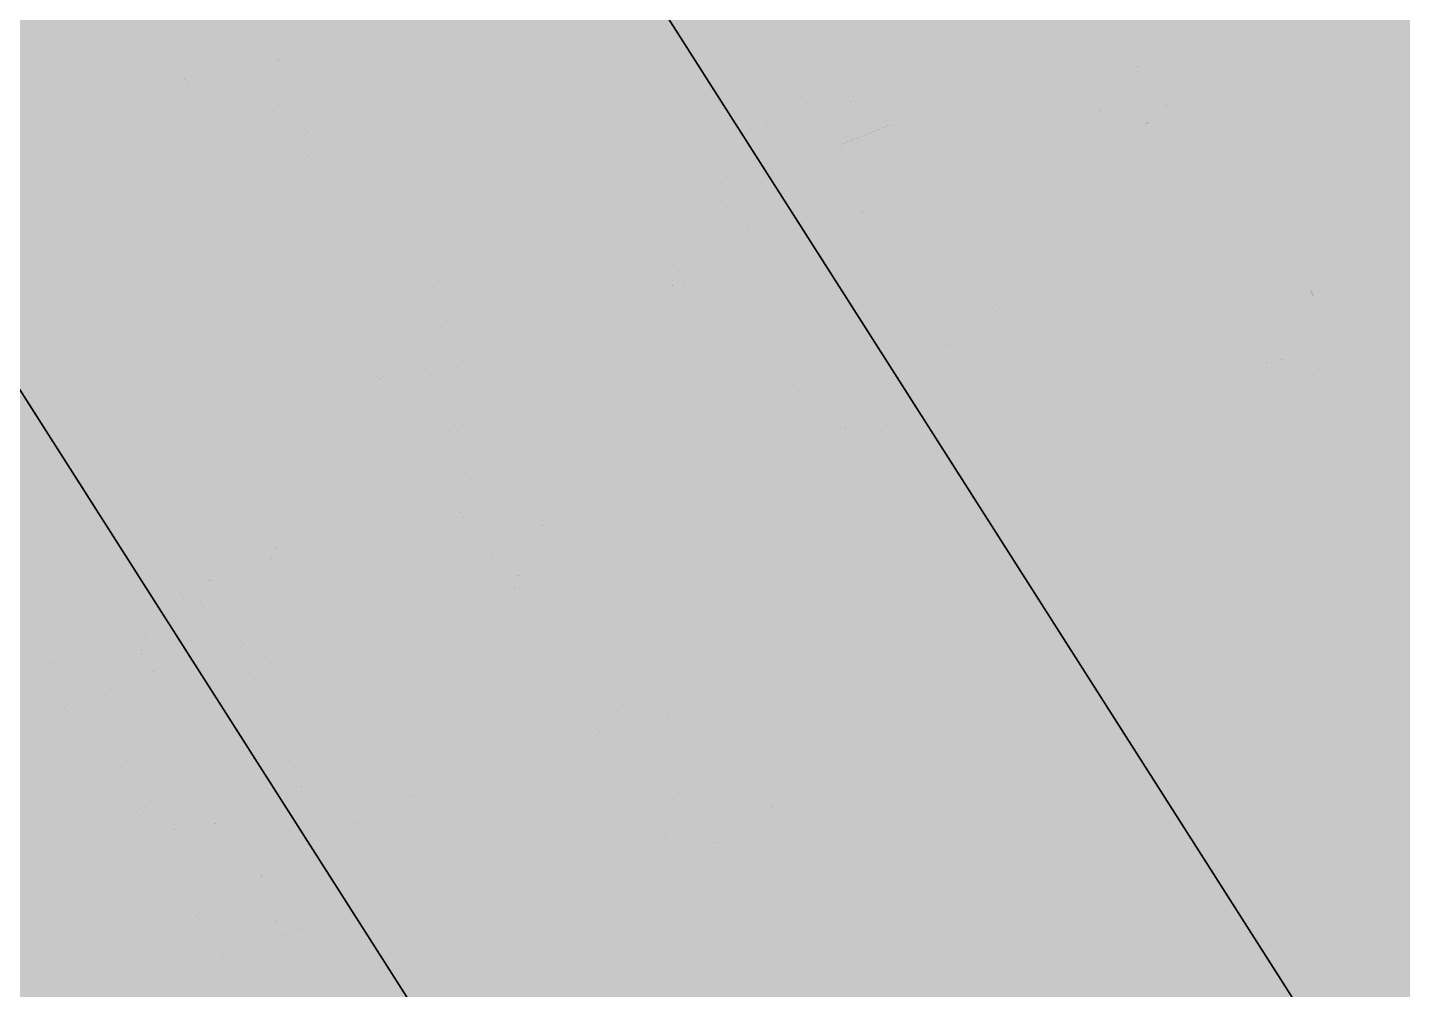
# Model space of a CAD drawing. Extents: x -5280327 to 29700, y -3925683 to 5564800.
# Drawn here: x 17526 to 18031, y 5472 to 5825 of the extents above; entities that cross this region are included whole.
import ezdxf

# ---------------------------------------------------------------- set-up
doc = ezdxf.new("R2010")
doc.units = 0
doc.linetypes.add('6', pattern=[2640.874023, 1320.437012, -1320.437012])
doc.layers.get('0').update_dxf_attribs({"linetype": 'CONTINUOUS'})
doc.layers.add('31_PREDIOS_TOTAL', color=7, linetype='CONTINUOUS')
doc.layers.add('LOTES', color=7, linetype='CONTINUOUS')

msp = doc.modelspace()

# ---------------------------------------------------------------- linework, layer by layer
at = {"color": 7, "linetype": '6', "const_width": 10343.08}
msp.add_lwpolyline([(0, 29405.62), (24528.32, 0)], dxfattribs=at)
msp.add_lwpolyline([(0, 29405.62), (24528.32, 0)], dxfattribs=at)
at = {"layer": '31_PREDIOS_TOTAL', "color": 7, "const_width": 0.00153}
for points in [[(17922.74, 5811.12), (17925.81, 5807.09), (17925.81, 5807.09), (17924.19, 5805.43), (17923.1, 5803.7), (17922.52, 5801.92), (17922.52, 5801.92), (17922.43, 5800.14), (17922.79, 5798.42), (17923.6, 5796.76), (17923.6, 5796.76), (17925.02, 5795.06), (17926.81, 5793.88), (17928.96, 5793.2), (17928.96, 5793.2), (17931.31, 5793.11), (17933.69, 5793.68), (17936.11, 5794.9), (17936.11, 5794.9), (17938.12, 5796.48), (17939.54, 5798.29), (17940.35, 5800.33), (17940.35, 5800.33), (17940.56, 5802.47), (17940.14, 5804.6), (17939.12, 5806.71), (17939.12, 5806.71), (17938.21, 5807.91), (17937.17, 5808.9), (17935.98, 5809.69), (17935.98, 5809.69), (17934.7, 5810.25), (17933.41, 5810.59), (17932.09, 5810.7), (17930.17, 5814.83), (17949.19, 5822.4), (17959.62, 5805.96), (17955.74, 5803.5), (17947.37, 5816.69), (17937.35, 5812.83), (17937.35, 5812.83), (17939.78, 5811.55), (17941.8, 5809.9), (17943.39, 5807.9), (17943.39, 5807.9), (17944.79, 5804.96), (17945.34, 5801.88), (17945.03, 5798.69), (17945.03, 5798.69), (17943.89, 5795.65), (17941.95, 5793.02), (17939.21, 5790.82), (17939.21, 5790.82), (17936.16, 5789.29), (17933.02, 5788.53), (17929.79, 5788.51), (17929.79, 5788.51), (17926.05, 5789.47), (17922.87, 5791.52), (17920.26, 5794.64), (17920.26, 5794.64), (17918.75, 5797.65), (17918.03, 5800.63), (17918.11, 5803.61), (17918.11, 5803.61), (17918.94, 5806.43), (17920.49, 5808.93), (17922.74, 5811.12)], [(17907.38, 5816.18), (17912, 5819.12), (17914.94, 5814.49), (17910.31, 5811.56), (17907.38, 5816.18)], [(17583.88, 5806.42), (17625.01, 5814.71), (17628, 5810), (17603.52, 5775.48), (17600.36, 5780.46), (17607.93, 5790.67), (17599.15, 5804.5), (17586.83, 5801.78), (17583.88, 5806.42)], [(17809.5, 5779.44), (17805.6, 5776.96), (17791.7, 5798.79), (17791.7, 5798.79), (17792.68, 5799.37), (17793.72, 5799.81), (17794.82, 5800.11), (17794.82, 5800.11), (17796.72, 5800.39), (17798.75, 5800.43), (17800.91, 5800.24), (17800.91, 5800.24), (17803.32, 5799.8), (17806.12, 5799.09), (17809.29, 5798.12), (17809.29, 5798.12), (17814.07, 5796.66), (17817.95, 5795.72), (17820.93, 5795.3), (17820.93, 5795.3), (17823.28, 5795.32), (17825.31, 5795.72), (17827.01, 5796.51), (17827.01, 5796.51), (17828.41, 5797.67), (17829.4, 5799.11), (17829.98, 5800.82), (17829.98, 5800.82), (17830.09, 5802.68), (17829.69, 5804.53), (17828.77, 5806.37), (17828.77, 5806.37), (17827.42, 5808.07), (17825.84, 5809.26), (17824.03, 5809.94), (17824.03, 5809.94), (17822.09, 5810.08), (17820.08, 5809.64), (17818.03, 5808.62), (17815.8, 5813.07), (17815.8, 5813.07), (17819.02, 5814.34), (17822.07, 5814.77), (17824.96, 5814.37), (17824.96, 5814.37), (17827.65, 5813.16), (17830.05, 5811.18), (17832.19, 5808.42), (17832.19, 5808.42), (17833.77, 5805.29), (17834.49, 5802.22), (17834.34, 5799.22), (17834.34, 5799.22), (17833.43, 5796.47), (17831.84, 5794.16), (17829.57, 5792.28), (17829.57, 5792.28), (17828.2, 5791.54), (17826.73, 5790.98), (17825.16, 5790.61), (17825.16, 5790.61), (17823.44, 5790.45), (17821.52, 5790.49), (17819.41, 5790.74), (17819.41, 5790.74), (17816.85, 5791.26), (17813.58, 5792.11), (17809.61, 5793.29), (17809.61, 5793.29), (17806.43, 5794.27), (17804.04, 5794.95), (17802.47, 5795.33), (17802.47, 5795.33), (17801.33, 5795.51), (17800.23, 5795.62), (17799.18, 5795.64), (17809.5, 5779.44)], [(17610.63, 5794.29), (17617.6, 5803.55), (17617.6, 5803.55), (17619.6, 5806.18), (17621.39, 5808.41), (17622.97, 5810.25), (17622.97, 5810.25), (17620.55, 5809.39), (17618.07, 5808.65), (17615.52, 5808.02), (17603.52, 5805.5)], [(17638.42, 5763.48), (17624.56, 5785.31), (17628.35, 5787.72), (17642.21, 5765.89), (17638.42, 5763.48)], [(17817.03, 5778.12), (17820.1, 5774.09), (17820.1, 5774.09), (17818.49, 5772.42), (17817.39, 5770.7), (17816.82, 5768.91), (17816.82, 5768.91), (17816.73, 5767.13), (17817.09, 5765.41), (17817.9, 5763.76), (17817.9, 5763.76), (17819.33, 5762.06), (17821.12, 5760.88), (17823.27, 5760.21), (17823.27, 5760.21), (17825.62, 5760.12), (17828, 5760.69), (17830.42, 5761.91), (17830.42, 5761.91), (17832.43, 5763.5), (17833.84, 5765.31), (17834.65, 5767.35), (17834.65, 5767.35), (17834.85, 5769.49), (17834.44, 5771.62), (17833.41, 5773.73), (17833.41, 5773.73), (17832.5, 5774.93), (17831.46, 5775.92), (17830.27, 5776.7), (17830.27, 5776.7), (17828.99, 5777.26), (17827.7, 5777.6), (17826.38, 5777.71), (17824.45, 5781.83), (17843.46, 5789.44), (17853.92, 5773.01), (17850.04, 5770.54), (17841.65, 5783.72), (17831.63, 5779.85), (17831.63, 5779.85), (17834.07, 5778.57), (17836.08, 5776.93), (17837.68, 5774.93), (17837.68, 5774.93), (17839.09, 5771.98), (17839.64, 5768.91), (17839.33, 5765.72), (17839.33, 5765.72), (17838.2, 5762.67), (17836.26, 5760.04), (17833.52, 5757.84), (17833.52, 5757.84), (17830.48, 5756.31), (17827.34, 5755.53), (17824.1, 5755.51), (17824.1, 5755.51), (17820.36, 5756.47), (17817.18, 5758.51), (17814.57, 5761.63), (17814.57, 5761.63), (17813.05, 5764.63), (17812.33, 5767.62), (17812.41, 5770.6), (17812.41, 5770.6), (17813.23, 5773.42), (17814.77, 5775.92), (17817.03, 5778.12)], [(17938.65, 5766.92), (17946.56, 5771.95), (17937.46, 5786.29), (17941.18, 5788.65), (17972.19, 5787.17), (17974.29, 5783.85), (17952.86, 5770.25), (17955.7, 5765.78), (17951.98, 5763.42), (17949.14, 5767.89), (17941.22, 5762.86), (17938.65, 5766.92)], [(17614.52, 5778.94), (17618.31, 5781.35), (17632.17, 5759.51), (17628.38, 5757.11)], [(17758.53, 5746.98), (17754.63, 5744.5), (17740.72, 5766.33), (17740.72, 5766.33), (17741.71, 5766.92), (17742.75, 5767.36), (17743.84, 5767.65), (17743.84, 5767.65), (17745.75, 5767.93), (17747.78, 5767.97), (17749.94, 5767.78), (17749.94, 5767.78), (17752.35, 5767.34), (17755.14, 5766.64), (17758.32, 5765.66), (17758.32, 5765.66), (17763.1, 5764.2), (17766.97, 5763.26), (17769.95, 5762.84), (17769.95, 5762.84), (17772.31, 5762.86), (17774.34, 5763.27), (17776.03, 5764.05), (17776.03, 5764.05), (17777.44, 5765.21), (17778.43, 5766.65), (17779, 5768.36), (17779, 5768.36), (17779.12, 5770.22), (17778.72, 5772.07), (17777.8, 5773.92), (17777.8, 5773.92), (17776.44, 5775.61), (17774.86, 5776.8), (17773.05, 5777.48), (17773.05, 5777.48), (17771.11, 5777.62), (17769.11, 5777.18), (17767.05, 5776.16), (17764.83, 5780.61), (17764.83, 5780.61), (17768.04, 5781.88), (17771.09, 5782.32), (17773.99, 5781.91), (17773.99, 5781.91), (17776.67, 5780.7), (17779.08, 5778.72), (17781.21, 5775.96), (17781.21, 5775.96), (17782.8, 5772.83), (17783.52, 5769.76), (17783.37, 5766.76), (17783.37, 5766.76), (17782.45, 5764.01), (17780.86, 5761.7), (17778.6, 5759.82), (17778.6, 5759.82), (17777.23, 5759.08), (17775.75, 5758.52), (17774.18, 5758.15), (17774.18, 5758.15), (17772.46, 5757.99), (17770.55, 5758.03), (17768.43, 5758.28), (17768.43, 5758.28), (17765.87, 5758.8), (17762.61, 5759.65), (17758.64, 5760.83), (17758.64, 5760.83), (17755.45, 5761.81), (17753.07, 5762.49), (17751.5, 5762.87), (17751.5, 5762.87), (17750.35, 5763.06), (17749.26, 5763.16), (17748.21, 5763.18), (17758.53, 5746.98)], [(17965.19, 5783.77), (17943.71, 5784.66), (17950.29, 5774.31)], [(17766.05, 5745.66), (17769.12, 5741.63), (17769.12, 5741.63), (17767.51, 5739.96), (17766.42, 5738.24), (17765.85, 5736.45), (17765.85, 5736.45), (17765.76, 5734.67), (17766.12, 5732.95), (17766.93, 5731.3), (17766.93, 5731.3), (17768.35, 5729.6), (17770.14, 5728.42), (17772.29, 5727.75), (17772.29, 5727.75), (17774.64, 5727.66), (17777.03, 5728.23), (17779.44, 5729.45), (17779.44, 5729.45), (17781.46, 5731.04), (17782.87, 5732.85), (17783.68, 5734.89), (17783.68, 5734.89), (17783.88, 5737.03), (17783.46, 5739.16), (17782.43, 5741.27), (17782.43, 5741.27), (17781.53, 5742.47), (17780.48, 5743.46), (17779.29, 5744.24), (17779.29, 5744.24), (17778.02, 5744.8), (17776.72, 5745.14), (17775.4, 5745.25), (17773.47, 5749.37), (17792.48, 5756.98), (17802.94, 5740.55), (17799.06, 5738.08), (17790.67, 5751.26), (17780.66, 5747.39), (17780.66, 5747.39), (17783.09, 5746.11), (17785.11, 5744.47), (17786.7, 5742.47), (17786.7, 5742.47), (17788.11, 5739.52), (17788.66, 5736.45), (17788.36, 5733.26), (17788.36, 5733.26), (17787.22, 5730.21), (17785.28, 5727.58), (17782.54, 5725.38), (17782.54, 5725.38), (17779.5, 5723.85), (17776.37, 5723.07), (17773.13, 5723.05), (17773.13, 5723.05), (17769.39, 5724.01), (17766.21, 5726.05), (17763.59, 5729.18), (17763.59, 5729.18), (17762.08, 5732.17), (17761.36, 5735.16), (17761.43, 5738.14), (17761.43, 5738.14), (17762.26, 5740.96), (17763.8, 5743.46), (17766.05, 5745.66)], [(17841.62, 5739.65), (17844.74, 5735.94), (17844.74, 5735.94), (17843.02, 5734.03), (17841.87, 5732.19), (17841.29, 5730.39), (17841.29, 5730.39), (17841.2, 5728.66), (17841.57, 5726.97), (17842.37, 5725.34), (17842.37, 5725.34), (17843.74, 5723.67), (17845.43, 5722.48), (17847.43, 5721.77), (17847.43, 5721.77), (17849.55, 5721.58), (17851.61, 5721.96), (17853.6, 5722.92), (17853.6, 5722.92), (17855.22, 5724.24), (17856.37, 5725.83), (17857.04, 5727.68), (17857.04, 5727.68), (17857.21, 5729.65), (17856.83, 5731.58), (17855.9, 5733.48), (17855.9, 5733.48), (17855.32, 5734.28), (17854.57, 5735.13), (17853.63, 5736.05), (17857.48, 5737.87), (17857.48, 5737.87), (17857.61, 5737.6), (17857.74, 5737.37), (17857.85, 5737.19), (17857.85, 5737.19), (17859.06, 5735.61), (17860.5, 5734.35), (17862.17, 5733.38), (17862.17, 5733.38), (17863.97, 5732.91), (17865.8, 5733.1), (17867.66, 5733.97), (17867.66, 5733.97), (17868.95, 5735.03), (17869.87, 5736.31), (17870.39, 5737.83), (17870.39, 5737.83), (17870.5, 5739.45), (17870.16, 5741.06), (17869.38, 5742.66), (17869.38, 5742.66), (17868.26, 5744.04), (17866.93, 5745.04), (17865.38, 5745.66), (17865.38, 5745.66), (17863.63, 5745.85), (17861.71, 5745.58), (17859.62, 5744.84), (17857.76, 5749.36), (17857.76, 5749.36), (17860.73, 5750.25), (17863.55, 5750.47), (17866.24, 5750), (17866.24, 5750), (17868.69, 5748.9), (17870.83, 5747.19), (17872.65, 5744.87), (17872.65, 5744.87), (17873.64, 5743.04), (17874.31, 5741.13), (17874.66, 5739.15), (17874.66, 5739.15), (17874.69, 5737.2), (17874.37, 5735.37), (17873.72, 5733.66), (17873.72, 5733.66), (17872.78, 5732.12), (17871.61, 5730.81), (17870.22, 5729.74), (17870.22, 5729.74), (17868.76, 5728.99), (17867.21, 5728.54), (17865.59, 5728.41), (17865.59, 5728.41), (17863.94, 5728.6), (17862.28, 5729.14), (17860.63, 5730.03), (17860.63, 5730.03), (17861.17, 5727.83), (17861.2, 5725.72), (17860.73, 5723.69), (17860.73, 5723.69), (17859.76, 5721.81), (17858.33, 5720.14), (17856.43, 5718.67), (17856.43, 5718.67), (17853.47, 5717.28), (17850.35, 5716.78), (17847.08, 5717.16), (17847.08, 5717.16), (17843.96, 5718.38), (17841.26, 5720.4), (17839, 5723.22), (17839, 5723.22), (17837.54, 5726.14), (17836.87, 5729.1), (17836.99, 5732.09), (17836.99, 5732.09), (17837.84, 5734.94), (17839.38, 5737.46), (17841.62, 5739.65)], [(17956.82, 5738.3), (17980.77, 5753.5), (17983.07, 5749.87), (17979.71, 5747.74), (17979.71, 5747.74), (17981.34, 5747.6), (17982.92, 5747.2), (17984.45, 5746.53), (17984.45, 5746.53), (17985.87, 5745.61), (17987.13, 5744.41), (17988.23, 5742.95), (17988.23, 5742.95), (17989.16, 5741.21), (17989.72, 5739.52), (17989.89, 5737.89), (17989.89, 5737.89), (17989.71, 5736.33), (17989.18, 5734.88), (17988.33, 5733.52), (17988.33, 5733.52), (17991.98, 5732.92), (17994.94, 5731.34), (17997.22, 5728.79), (17997.22, 5728.79), (17998.39, 5726.45), (17998.89, 5724.21), (17998.72, 5722.05), (17998.72, 5722.05), (17997.85, 5720), (17996.23, 5718.08), (17993.86, 5716.28), (17977.42, 5705.84), (17974.86, 5709.88), (17989.94, 5719.46), (17989.94, 5719.46), (17991.39, 5720.43), (17992.48, 5721.31), (17993.2, 5722.08), (17993.2, 5722.08), (17993.66, 5722.84), (17993.93, 5723.68), (17994.02, 5724.6), (17994.02, 5724.6), (17993.92, 5725.57), (17993.62, 5726.52), (17993.13, 5727.46), (17993.13, 5727.46), (17991.93, 5728.93), (17990.48, 5729.97), (17988.78, 5730.58), (17988.78, 5730.58), (17986.85, 5730.66), (17984.7, 5730.08), (17982.34, 5728.84), (17968.43, 5720.01), (17965.85, 5724.07), (17981.41, 5733.94), (17981.41, 5733.94), (17983, 5735.1), (17984.14, 5736.29), (17984.84, 5737.51), (17984.84, 5737.51), (17985.09, 5738.79), (17984.85, 5740.16), (17984.13, 5741.62), (17984.13, 5741.62), (17983.33, 5742.67), (17982.36, 5743.54), (17981.22, 5744.22), (17981.22, 5744.22), (17979.97, 5744.66), (17978.64, 5744.8), (17977.24, 5744.65), (17977.24, 5744.65), (17975.68, 5744.17), (17973.88, 5743.33), (17971.82, 5742.13), (17959.39, 5734.24), (17956.82, 5738.3)], [(17826.17, 5744.66), (17830.79, 5747.61), (17833.73, 5742.99), (17829.11, 5740.04), (17826.17, 5744.66)], [(17644.59, 5710.79), (17642.01, 5714.85), (17667.88, 5731.27), (17667.88, 5731.27), (17666.26, 5731.76), (17664.52, 5732.45), (17662.64, 5733.34), (17662.64, 5733.34), (17660.82, 5734.33), (17659.21, 5735.31), (17657.83, 5736.28), (17661.76, 5738.77), (17661.76, 5738.77), (17664.28, 5737.32), (17666.83, 5736.16), (17669.42, 5735.28), (17669.42, 5735.28), (17671.89, 5734.7), (17674.13, 5734.43), (17676.13, 5734.48), (17677.79, 5731.86), (17644.59, 5710.79)], [(17878.11, 5726.46), (17882.01, 5728.94), (17895.62, 5707.56), (17892.47, 5705.55), (17892.47, 5705.55), (17888.65, 5706.06), (17884.35, 5706.25), (17879.56, 5706.12), (17879.56, 5706.12), (17874.6, 5705.64), (17869.77, 5704.81), (17865.07, 5703.62), (17865.07, 5703.62), (17861.76, 5702.52), (17858.4, 5701.11), (17854.99, 5699.39), (17852.34, 5703.56), (17852.34, 5703.56), (17855.25, 5705.13), (17858.71, 5706.62), (17862.73, 5708.03), (17862.73, 5708.03), (17867.08, 5709.22), (17871.52, 5710.08), (17876.06, 5710.6), (17876.06, 5710.6), (17880.48, 5710.8), (17884.6, 5710.69), (17888.41, 5710.28), (17878.11, 5726.46)], [(17680.09, 5718.36), (17684, 5720.83), (17697.58, 5699.43), (17694.43, 5697.43), (17694.43, 5697.43), (17690.61, 5697.95), (17686.31, 5698.14), (17681.52, 5698.01), (17681.52, 5698.01), (17676.56, 5697.55), (17671.73, 5696.72), (17667.02, 5695.53), (17667.02, 5695.53), (17663.71, 5694.44), (17660.35, 5693.03), (17656.94, 5691.32), (17654.29, 5695.49), (17654.29, 5695.49), (17657.2, 5697.06), (17660.67, 5698.54), (17664.7, 5699.94), (17664.7, 5699.94), (17669.05, 5701.14), (17673.49, 5701.99), (17678.02, 5702.5), (17678.02, 5702.5), (17682.45, 5702.69), (17686.57, 5702.58), (17690.37, 5702.16), (17680.09, 5718.36)], [(17775.19, 5712.2), (17779.81, 5715.15), (17782.75, 5710.53), (17778.13, 5707.58), (17775.19, 5712.2)], [(17790.64, 5707.19), (17793.76, 5703.48), (17793.76, 5703.48), (17792.05, 5701.57), (17790.89, 5699.73), (17790.31, 5697.94), (17790.31, 5697.94), (17790.23, 5696.2), (17790.59, 5694.51), (17791.39, 5692.88), (17791.39, 5692.88), (17792.76, 5691.21), (17794.45, 5690.02), (17796.45, 5689.31), (17796.45, 5689.31), (17798.58, 5689.12), (17800.63, 5689.5), (17802.62, 5690.46), (17802.62, 5690.46), (17804.25, 5691.78), (17805.4, 5693.37), (17806.07, 5695.22), (17806.07, 5695.22), (17806.23, 5697.19), (17805.85, 5699.12), (17804.93, 5701.02), (17804.93, 5701.02), (17804.35, 5701.82), (17803.59, 5702.67), (17802.65, 5703.59), (17806.5, 5705.41), (17806.5, 5705.41), (17806.64, 5705.14), (17806.76, 5704.91), (17806.87, 5704.73), (17806.87, 5704.73), (17808.09, 5703.15), (17809.53, 5701.89), (17811.19, 5700.92), (17811.19, 5700.92), (17812.99, 5700.45), (17814.82, 5700.64), (17816.68, 5701.51), (17816.68, 5701.51), (17817.98, 5702.57), (17818.89, 5703.85), (17819.42, 5705.37), (17819.42, 5705.37), (17819.53, 5706.99), (17819.19, 5708.6), (17818.4, 5710.2), (17818.4, 5710.2), (17817.29, 5711.58), (17815.95, 5712.58), (17814.4, 5713.2), (17814.4, 5713.2), (17812.65, 5713.39), (17810.74, 5713.12), (17808.65, 5712.38), (17806.79, 5716.9), (17806.79, 5716.9), (17809.75, 5717.79), (17812.58, 5718.01), (17815.26, 5717.54), (17815.26, 5717.54), (17817.72, 5716.44), (17819.85, 5714.73), (17821.68, 5712.41), (17821.68, 5712.41), (17822.67, 5710.58), (17823.34, 5708.67), (17823.69, 5706.7), (17823.69, 5706.7), (17823.71, 5704.74), (17823.39, 5702.91), (17822.74, 5701.2), (17822.74, 5701.2), (17821.8, 5699.66), (17820.64, 5698.35), (17819.25, 5697.28), (17819.25, 5697.28), (17817.78, 5696.53), (17816.24, 5696.08), (17814.62, 5695.95), (17814.62, 5695.95), (17812.96, 5696.14), (17811.31, 5696.68), (17809.66, 5697.57), (17809.66, 5697.57), (17810.19, 5695.37), (17810.23, 5693.26), (17809.75, 5691.23), (17809.75, 5691.23), (17808.78, 5689.35), (17807.35, 5687.68), (17805.45, 5686.22), (17805.45, 5686.22), (17802.49, 5684.82), (17799.38, 5684.32), (17796.11, 5684.7), (17796.11, 5684.7), (17792.98, 5685.92), (17790.28, 5687.94), (17788.02, 5690.76), (17788.02, 5690.76), (17786.57, 5693.68), (17785.9, 5696.64), (17786.01, 5699.63), (17786.01, 5699.63), (17786.87, 5702.48), (17788.41, 5705), (17790.64, 5707.19)], [(17997.97, 5682.08), (17994.07, 5679.61), (17980.2, 5701.46), (17980.2, 5701.46), (17981.18, 5702.04), (17982.22, 5702.48), (17983.32, 5702.78), (17983.32, 5702.78), (17985.22, 5703.05), (17987.25, 5703.09), (17989.41, 5702.9), (17989.41, 5702.9), (17991.82, 5702.46), (17994.62, 5701.75), (17997.79, 5700.77), (17997.79, 5700.77), (18002.57, 5699.3), (18006.44, 5698.36), (18009.42, 5697.93), (18009.42, 5697.93), (18011.78, 5697.95), (18013.8, 5698.35), (18015.5, 5699.13), (18015.5, 5699.13), (18016.91, 5700.29), (18017.9, 5701.73), (18018.48, 5703.44), (18018.48, 5703.44), (18018.6, 5705.29), (18018.2, 5707.14), (18017.28, 5708.99), (18017.28, 5708.99), (18015.93, 5710.69), (18014.35, 5711.88), (18012.54, 5712.57), (18012.54, 5712.57), (18010.6, 5712.71), (18008.6, 5712.27), (18006.54, 5711.26), (18004.32, 5715.7), (18004.32, 5715.7), (18007.53, 5716.97), (18010.59, 5717.4), (18013.48, 5716.99), (18013.48, 5716.99), (18016.16, 5715.78), (18018.57, 5713.79), (18020.7, 5711.04), (18020.7, 5711.04), (18022.28, 5707.9), (18022.99, 5704.83), (18022.84, 5701.83), (18022.84, 5701.83), (18021.92, 5699.08), (18020.33, 5696.77), (18018.06, 5694.9), (18018.06, 5694.9), (18016.69, 5694.16), (18015.22, 5693.6), (18013.64, 5693.24), (18013.64, 5693.24), (18011.92, 5693.07), (18010.01, 5693.12), (18007.9, 5693.37), (18007.9, 5693.37), (18005.33, 5693.89), (18002.07, 5694.75), (17998.1, 5695.93), (17998.1, 5695.93), (17994.92, 5696.92), (17992.54, 5697.6), (17990.96, 5697.98), (17990.96, 5697.98), (17989.82, 5698.17), (17988.72, 5698.28), (17987.68, 5698.3), (17997.97, 5682.08)], [(17827.13, 5694), (17831.03, 5696.48), (17844.65, 5675.1), (17841.49, 5673.09), (17841.49, 5673.09), (17837.67, 5673.6), (17833.37, 5673.79), (17828.59, 5673.66), (17828.59, 5673.66), (17823.62, 5673.18), (17818.79, 5672.35), (17814.09, 5671.16), (17814.09, 5671.16), (17810.78, 5670.06), (17807.43, 5668.65), (17804.02, 5666.93), (17801.36, 5671.1), (17801.36, 5671.1), (17804.27, 5672.67), (17807.73, 5674.16), (17811.76, 5675.57), (17811.76, 5675.57), (17816.11, 5676.76), (17820.55, 5677.62), (17825.08, 5678.14), (17825.08, 5678.14), (17829.51, 5678.34), (17833.63, 5678.23), (17837.43, 5677.82), (17827.13, 5694)], [(17675.76, 5661.68), (17683.67, 5666.71), (17674.57, 5681.05), (17678.29, 5683.42), (17709.29, 5681.93), (17711.4, 5678.61), (17689.97, 5665.01), (17692.81, 5660.54), (17689.08, 5658.18), (17686.25, 5662.65), (17678.33, 5657.62), (17675.76, 5661.68)], [(17702.3, 5678.53), (17680.82, 5679.42), (17687.39, 5669.07)], [(17685.25, 5646.73), (17689.87, 5649.66), (17692.81, 5645.04), (17688.18, 5642.1), (17685.25, 5646.73)], [(17730.29, 5630.96), (17727.41, 5634.79), (17727.41, 5634.79), (17728.6, 5636.12), (17729.43, 5637.37), (17729.91, 5638.53), (17729.91, 5638.53), (17730.12, 5640.33), (17729.84, 5642.05), (17729.07, 5643.69), (17729.07, 5643.69), (17728.16, 5644.86), (17727.08, 5645.76), (17725.83, 5646.41), (17725.83, 5646.41), (17724, 5646.92), (17722, 5647.06), (17719.82, 5646.84), (17719.82, 5646.84), (17717.39, 5646.17), (17714.6, 5644.93), (17711.45, 5643.14), (17711.45, 5643.14), (17713.48, 5642.95), (17715.34, 5642.46), (17717.04, 5641.66), (17717.04, 5641.66), (17718.55, 5640.6), (17719.85, 5639.35), (17720.94, 5637.9), (17720.94, 5637.9), (17722.24, 5635.12), (17722.71, 5632.18), (17722.34, 5629.09), (17722.34, 5629.09), (17721.16, 5626.12), (17719.19, 5623.53), (17716.43, 5621.33), (17716.43, 5621.33), (17714.31, 5620.2), (17712.1, 5619.42), (17709.79, 5619), (17709.79, 5619), (17707.51, 5618.97), (17705.37, 5619.33), (17703.36, 5620.09), (17703.36, 5620.09), (17701.53, 5621.23), (17699.93, 5622.7), (17698.56, 5624.51), (17698.56, 5624.51), (17696.96, 5627.95), (17696.45, 5631.5), (17697.04, 5635.16), (17697.04, 5635.16), (17698.93, 5638.86), (17702.36, 5642.53), (17707.31, 5646.17), (17707.31, 5646.17), (17713.37, 5649.47), (17718.76, 5651.24), (17723.49, 5651.48), (17723.49, 5651.48), (17727.06, 5650.52), (17730.08, 5648.55), (17732.57, 5645.56), (17732.57, 5645.56), (17733.87, 5642.96), (17734.5, 5640.37), (17734.44, 5637.78), (17734.44, 5637.78), (17733.71, 5635.3), (17732.32, 5633.02), (17730.29, 5630.96)], [(17705.51, 5638.48), (17704.2, 5637.51), (17703.05, 5636.36), (17702.06, 5635.05), (17702.06, 5635.05), (17701.31, 5633.63), (17700.87, 5632.18), (17700.72, 5630.7), (17700.72, 5630.7), (17700.85, 5629.26), (17701.23, 5627.93), (17701.85, 5626.7), (17701.85, 5626.7), (17703.12, 5625.21), (17704.75, 5624.18), (17706.73, 5623.6), (17706.73, 5623.6), (17708.93, 5623.55), (17711.21, 5624.13), (17713.55, 5625.33), (17713.55, 5625.33), (17715.54, 5626.88), (17716.96, 5628.63), (17717.79, 5630.58), (17717.79, 5630.58), (17718.05, 5632.6), (17717.73, 5634.55), (17716.84, 5636.44), (17716.84, 5636.44), (17715.52, 5638.04), (17713.87, 5639.18), (17711.9, 5639.85), (17711.9, 5639.85), (17709.78, 5640), (17707.64, 5639.54), (17705.51, 5638.48)], [(17597.44, 5602.02), (17593.54, 5599.54), (17579.64, 5621.38), (17579.64, 5621.38), (17580.62, 5621.96), (17581.66, 5622.4), (17582.75, 5622.7), (17582.75, 5622.7), (17584.66, 5622.97), (17586.69, 5623.01), (17588.85, 5622.82), (17588.85, 5622.82), (17591.26, 5622.38), (17594.05, 5621.68), (17597.23, 5620.7), (17597.23, 5620.7), (17602.01, 5619.24), (17605.89, 5618.3), (17608.86, 5617.88), (17608.86, 5617.88), (17611.22, 5617.9), (17613.25, 5618.31), (17614.95, 5619.09), (17614.95, 5619.09), (17616.35, 5620.25), (17617.34, 5621.69), (17617.92, 5623.41), (17617.92, 5623.41), (17618.03, 5625.26), (17617.63, 5627.11), (17616.71, 5628.96), (17616.71, 5628.96), (17615.35, 5630.66), (17613.77, 5631.84), (17611.97, 5632.53), (17611.97, 5632.53), (17610.02, 5632.66), (17608.02, 5632.22), (17605.97, 5631.21), (17603.74, 5635.65), (17603.74, 5635.65), (17606.95, 5636.92), (17610.01, 5637.36), (17612.9, 5636.95), (17612.9, 5636.95), (17615.58, 5635.74), (17617.99, 5633.76), (17620.12, 5631), (17620.12, 5631), (17621.71, 5627.87), (17622.43, 5624.8), (17622.28, 5621.8), (17622.28, 5621.8), (17621.36, 5619.05), (17619.77, 5616.74), (17617.51, 5614.87), (17617.51, 5614.87), (17616.14, 5614.12), (17614.67, 5613.56), (17613.1, 5613.19), (17613.1, 5613.19), (17611.38, 5613.03), (17609.46, 5613.07), (17607.35, 5613.32), (17607.35, 5613.32), (17604.78, 5613.84), (17601.52, 5614.69), (17597.55, 5615.87), (17597.55, 5615.87), (17594.36, 5616.85), (17591.98, 5617.53), (17590.41, 5617.91), (17590.41, 5617.91), (17589.26, 5618.1), (17588.17, 5618.2), (17587.12, 5618.22), (17597.44, 5602.02)], [(17717.96, 5595.19), (17715.39, 5599.25), (17741.26, 5615.67), (17741.26, 5615.67), (17739.64, 5616.16), (17737.89, 5616.85), (17736.02, 5617.74), (17736.02, 5617.74), (17734.19, 5618.73), (17732.59, 5619.71), (17731.21, 5620.68), (17735.13, 5623.18), (17735.13, 5623.18), (17737.66, 5621.73), (17740.21, 5620.56), (17742.79, 5619.68), (17742.79, 5619.68), (17745.27, 5619.1), (17747.51, 5618.84), (17749.5, 5618.88), (17751.16, 5616.26), (17717.96, 5595.19)], [(17548.22, 5570.68), (17544.32, 5568.2), (17530.42, 5590.04), (17530.42, 5590.04), (17531.4, 5590.62), (17532.44, 5591.06), (17533.54, 5591.36), (17533.54, 5591.36), (17535.44, 5591.63), (17537.47, 5591.67), (17539.63, 5591.48), (17539.63, 5591.48), (17542.04, 5591.05), (17544.84, 5590.34), (17548.01, 5589.36), (17548.01, 5589.36), (17552.79, 5587.91), (17556.67, 5586.96), (17559.65, 5586.54), (17559.65, 5586.54), (17562, 5586.56), (17564.03, 5586.97), (17565.73, 5587.75), (17565.73, 5587.75), (17567.13, 5588.92), (17568.12, 5590.35), (17568.7, 5592.07), (17568.7, 5592.07), (17568.81, 5593.92), (17568.41, 5595.77), (17567.49, 5597.62), (17567.49, 5597.62), (17566.14, 5599.32), (17564.56, 5600.51), (17562.75, 5601.19), (17562.75, 5601.19), (17560.81, 5601.32), (17558.81, 5600.88), (17556.75, 5599.87), (17554.52, 5604.31), (17554.52, 5604.31), (17557.74, 5605.58), (17560.79, 5606.02), (17563.69, 5605.61), (17563.69, 5605.61), (17566.37, 5604.4), (17568.77, 5602.42), (17570.91, 5599.67), (17570.91, 5599.67), (17572.49, 5596.53), (17573.21, 5593.46), (17573.06, 5590.46), (17573.06, 5590.46), (17572.15, 5587.71), (17570.56, 5585.4), (17568.29, 5583.53), (17568.29, 5583.53), (17566.92, 5582.78), (17565.45, 5582.22), (17563.88, 5581.86), (17563.88, 5581.86), (17562.16, 5581.69), (17560.24, 5581.73), (17558.13, 5581.98), (17558.13, 5581.98), (17555.57, 5582.5), (17552.3, 5583.35), (17548.33, 5584.53), (17548.33, 5584.53), (17545.15, 5585.51), (17542.77, 5586.19), (17541.19, 5586.57), (17541.19, 5586.57), (17540.05, 5586.76), (17538.95, 5586.86), (17537.9, 5586.89), (17548.22, 5570.68)], [(17604.59, 5582.19), (17612.5, 5587.22), (17603.37, 5601.56), (17607.09, 5603.92), (17638.1, 5602.48), (17640.21, 5599.17), (17618.8, 5585.53), (17621.64, 5581.07), (17617.92, 5578.71), (17615.08, 5583.17), (17607.17, 5578.13), (17604.59, 5582.19)], [(17631.11, 5599.08), (17609.63, 5599.93), (17616.22, 5589.59)], [(17734.68, 5568.84), (17758.64, 5584.05), (17760.94, 5580.42), (17757.58, 5578.28), (17757.58, 5578.28), (17759.21, 5578.15), (17760.79, 5577.75), (17762.32, 5577.08), (17762.32, 5577.08), (17763.74, 5576.15), (17765, 5574.96), (17766.1, 5573.5), (17766.1, 5573.5), (17767.03, 5571.75), (17767.59, 5570.06), (17767.76, 5568.43), (17767.76, 5568.43), (17767.58, 5566.88), (17767.05, 5565.42), (17766.2, 5564.07), (17766.2, 5564.07), (17769.85, 5563.46), (17772.81, 5561.89), (17775.09, 5559.33), (17775.09, 5559.33), (17776.26, 5557), (17776.76, 5554.76), (17776.59, 5552.6), (17776.59, 5552.6), (17775.72, 5550.55), (17774.1, 5548.62), (17771.73, 5546.82), (17755.29, 5536.39), (17752.72, 5540.42), (17767.81, 5550), (17767.81, 5550), (17769.26, 5550.98), (17770.34, 5551.85), (17771.07, 5552.62), (17771.07, 5552.62), (17771.53, 5553.38), (17771.8, 5554.22), (17771.89, 5555.15), (17771.89, 5555.15), (17771.79, 5556.11), (17771.49, 5557.06), (17771, 5558), (17771, 5558), (17769.8, 5559.47), (17768.35, 5560.52), (17766.65, 5561.13), (17766.65, 5561.13), (17764.72, 5561.21), (17762.57, 5560.62), (17760.21, 5559.39), (17746.3, 5550.55), (17743.72, 5554.61), (17759.28, 5564.49), (17759.28, 5564.49), (17760.87, 5565.65), (17762.01, 5566.84), (17762.71, 5568.06), (17762.71, 5568.06), (17762.96, 5569.34), (17762.72, 5570.71), (17762, 5572.17), (17762, 5572.17), (17761.2, 5573.22), (17760.23, 5574.08), (17759.09, 5574.76), (17759.09, 5574.76), (17757.84, 5575.2), (17756.51, 5575.35), (17755.11, 5575.2), (17755.11, 5575.2), (17753.55, 5574.72), (17751.75, 5573.88), (17749.69, 5572.67), (17737.26, 5564.78), (17734.68, 5568.84)], [(17629.47, 5562.21), (17632.54, 5558.18), (17632.54, 5558.18), (17630.93, 5556.52), (17629.84, 5554.79), (17629.27, 5553.01), (17629.27, 5553.01), (17629.18, 5551.22), (17629.54, 5549.51), (17630.35, 5547.85), (17630.35, 5547.85), (17631.77, 5546.15), (17633.56, 5544.97), (17635.71, 5544.3), (17635.71, 5544.3), (17638.06, 5544.21), (17640.45, 5544.78), (17642.86, 5546), (17642.86, 5546), (17644.88, 5547.59), (17646.29, 5549.4), (17647.1, 5551.44), (17647.1, 5551.44), (17647.3, 5553.58), (17646.89, 5555.71), (17645.85, 5557.82), (17645.85, 5557.82), (17644.95, 5559.02), (17643.9, 5560.01), (17642.71, 5560.79), (17642.71, 5560.79), (17641.44, 5561.35), (17640.14, 5561.69), (17638.82, 5561.8), (17636.89, 5565.92), (17655.9, 5573.53), (17666.36, 5557.1), (17662.49, 5554.63), (17654.09, 5567.81), (17644.08, 5563.94), (17644.08, 5563.94), (17646.51, 5562.66), (17648.53, 5561.02), (17650.13, 5559.02), (17650.13, 5559.02), (17651.53, 5556.07), (17652.08, 5553), (17651.78, 5549.81), (17651.78, 5549.81), (17650.64, 5546.76), (17648.7, 5544.14), (17645.97, 5541.93), (17645.97, 5541.93), (17642.93, 5540.4), (17639.79, 5539.63), (17636.55, 5539.61), (17636.55, 5539.61), (17632.81, 5540.56), (17629.63, 5542.6), (17627.01, 5545.73), (17627.01, 5545.73), (17625.5, 5548.73), (17624.78, 5551.71), (17624.85, 5554.69), (17624.85, 5554.69), (17625.68, 5557.51), (17627.22, 5560.01), (17629.47, 5562.21)], [(17555.37, 5550.85), (17563.28, 5555.88), (17554.16, 5570.22), (17557.87, 5572.58), (17588.88, 5571.14), (17590.99, 5567.83), (17569.58, 5554.2), (17572.42, 5549.73), (17568.71, 5547.37), (17565.86, 5551.83), (17557.96, 5546.79), (17555.37, 5550.85)], [(17581.9, 5567.74), (17560.41, 5568.6), (17567, 5558.25)], [(17614.1, 5567.25), (17618.72, 5570.19), (17621.66, 5565.57), (17617.04, 5562.63), (17614.1, 5567.25)], [(17654.63, 5512.2), (17650.74, 5509.71), (17636.83, 5531.55), (17636.83, 5531.55), (17637.82, 5532.13), (17638.86, 5532.57), (17639.95, 5532.87), (17639.95, 5532.87), (17641.85, 5533.15), (17643.89, 5533.19), (17646.04, 5533), (17646.04, 5533), (17648.46, 5532.56), (17651.25, 5531.85), (17654.43, 5530.88), (17654.43, 5530.88), (17659.21, 5529.42), (17663.08, 5528.48), (17666.06, 5528.05), (17666.06, 5528.05), (17668.42, 5528.08), (17670.45, 5528.48), (17672.14, 5529.27), (17672.14, 5529.27), (17673.54, 5530.43), (17674.53, 5531.87), (17675.11, 5533.58), (17675.11, 5533.58), (17675.23, 5535.43), (17674.82, 5537.28), (17673.91, 5539.13), (17673.91, 5539.13), (17672.55, 5540.83), (17670.97, 5542.02), (17669.16, 5542.7), (17669.16, 5542.7), (17667.22, 5542.84), (17665.22, 5542.4), (17663.16, 5541.38), (17660.94, 5545.82), (17660.94, 5545.82), (17664.15, 5547.1), (17667.2, 5547.53), (17670.1, 5547.13), (17670.1, 5547.13), (17672.78, 5545.92), (17675.19, 5543.93), (17677.32, 5541.18), (17677.32, 5541.18), (17678.91, 5538.04), (17679.63, 5534.98), (17679.48, 5531.97), (17679.48, 5531.97), (17678.56, 5529.23), (17676.97, 5526.91), (17674.71, 5525.04), (17674.71, 5525.04), (17673.34, 5524.29), (17671.86, 5523.74), (17670.29, 5523.37), (17670.29, 5523.37), (17668.57, 5523.2), (17666.66, 5523.24), (17664.54, 5523.49), (17664.54, 5523.49), (17661.98, 5524.01), (17658.72, 5524.87), (17654.75, 5526.05), (17654.75, 5526.05), (17651.56, 5527.03), (17649.18, 5527.71), (17647.61, 5528.09), (17647.61, 5528.09), (17646.46, 5528.27), (17645.37, 5528.38), (17644.32, 5528.4), (17654.63, 5512.2)], [(17775.84, 5512.63), (17771.94, 5510.16), (17758.06, 5532.01), (17758.06, 5532.01), (17759.05, 5532.59), (17760.09, 5533.03), (17761.18, 5533.33), (17761.18, 5533.33), (17763.09, 5533.6), (17765.12, 5533.64), (17767.28, 5533.45), (17767.28, 5533.45), (17769.69, 5533), (17772.48, 5532.29), (17775.66, 5531.31), (17775.66, 5531.31), (17780.44, 5529.85), (17784.31, 5528.9), (17787.29, 5528.47), (17787.29, 5528.47), (17789.65, 5528.49), (17791.67, 5528.9), (17793.37, 5529.68), (17793.37, 5529.68), (17794.78, 5530.84), (17795.77, 5532.27), (17796.35, 5533.99), (17796.35, 5533.99), (17796.47, 5535.84), (17796.07, 5537.69), (17795.15, 5539.54), (17795.15, 5539.54), (17793.8, 5541.24), (17792.22, 5542.43), (17790.41, 5543.11), (17790.41, 5543.11), (17788.47, 5543.25), (17786.47, 5542.82), (17784.41, 5541.8), (17782.19, 5546.25), (17782.19, 5546.25), (17785.4, 5547.52), (17788.46, 5547.95), (17791.35, 5547.54), (17791.35, 5547.54), (17794.03, 5546.33), (17796.44, 5544.34), (17798.57, 5541.58), (17798.57, 5541.58), (17800.15, 5538.44), (17800.86, 5535.38), (17800.71, 5532.37), (17800.71, 5532.37), (17799.79, 5529.63), (17798.2, 5527.32), (17795.93, 5525.45), (17795.93, 5525.45), (17794.56, 5524.7), (17793.09, 5524.15), (17791.51, 5523.78), (17791.51, 5523.78), (17789.79, 5523.62), (17787.88, 5523.66), (17785.77, 5523.92), (17785.77, 5523.92), (17783.2, 5524.44), (17779.94, 5525.29), (17775.97, 5526.48), (17775.97, 5526.48), (17772.79, 5527.47), (17770.41, 5528.15), (17768.83, 5528.53), (17768.83, 5528.53), (17767.69, 5528.72), (17766.59, 5528.83), (17765.55, 5528.85), (17775.84, 5512.63)], [(17564.89, 5535.91), (17569.51, 5538.85), (17572.45, 5534.23), (17567.83, 5531.29), (17564.89, 5535.91)], [(17580.25, 5530.87), (17583.33, 5526.84), (17583.33, 5526.84), (17581.72, 5525.18), (17580.62, 5523.45), (17580.05, 5521.67), (17580.05, 5521.67), (17579.96, 5519.88), (17580.32, 5518.17), (17581.13, 5516.51), (17581.13, 5516.51), (17582.56, 5514.82), (17584.35, 5513.63), (17586.5, 5512.96), (17586.5, 5512.96), (17588.85, 5512.87), (17591.23, 5513.44), (17593.65, 5514.66), (17593.65, 5514.66), (17595.66, 5516.25), (17597.07, 5518.06), (17597.88, 5520.1), (17597.88, 5520.1), (17598.08, 5522.24), (17597.67, 5524.37), (17596.64, 5526.48), (17596.64, 5526.48), (17595.73, 5527.68), (17594.69, 5528.67), (17593.49, 5529.45), (17593.49, 5529.45), (17592.22, 5530.01), (17590.92, 5530.35), (17589.61, 5530.46), (17587.68, 5534.58), (17606.68, 5542.19), (17617.14, 5525.76), (17613.27, 5523.29), (17604.87, 5536.48), (17594.86, 5532.6), (17594.86, 5532.6), (17597.3, 5531.32), (17599.31, 5529.68), (17600.91, 5527.68), (17600.91, 5527.68), (17602.32, 5524.73), (17602.87, 5521.66), (17602.56, 5518.47), (17602.56, 5518.47), (17601.43, 5515.42), (17599.49, 5512.8), (17596.75, 5510.59), (17596.75, 5510.59), (17593.71, 5509.06), (17590.57, 5508.29), (17587.33, 5508.27), (17587.33, 5508.27), (17583.59, 5509.22), (17580.41, 5511.26), (17577.8, 5514.39), (17577.8, 5514.39), (17576.28, 5517.39), (17575.56, 5520.38), (17575.64, 5523.35), (17575.64, 5523.35), (17576.46, 5526.17), (17578, 5528.68), (17580.25, 5530.87)], [(17605.42, 5480.86), (17601.52, 5478.38), (17587.62, 5500.21), (17587.62, 5500.21), (17588.6, 5500.79), (17589.64, 5501.23), (17590.73, 5501.53), (17590.73, 5501.53), (17592.64, 5501.81), (17594.67, 5501.85), (17596.83, 5501.66), (17596.83, 5501.66), (17599.24, 5501.22), (17602.03, 5500.51), (17605.21, 5499.54), (17605.21, 5499.54), (17609.99, 5498.08), (17613.87, 5497.14), (17616.84, 5496.72), (17616.84, 5496.72), (17619.2, 5496.74), (17621.23, 5497.14), (17622.93, 5497.93), (17622.93, 5497.93), (17624.33, 5499.09), (17625.32, 5500.53), (17625.9, 5502.24), (17625.9, 5502.24), (17626.01, 5504.09), (17625.61, 5505.94), (17624.69, 5507.79), (17624.69, 5507.79), (17623.33, 5509.49), (17621.75, 5510.68), (17619.95, 5511.36), (17619.95, 5511.36), (17618, 5511.5), (17616, 5511.06), (17613.95, 5510.04), (17611.72, 5514.48), (17611.72, 5514.48), (17614.93, 5515.76), (17617.99, 5516.19), (17620.88, 5515.79), (17620.88, 5515.79), (17623.56, 5514.58), (17625.97, 5512.6), (17628.11, 5509.84), (17628.11, 5509.84), (17629.69, 5506.71), (17630.41, 5503.64), (17630.26, 5500.64), (17630.26, 5500.64), (17629.34, 5497.89), (17627.75, 5495.58), (17625.49, 5493.7), (17625.49, 5493.7), (17624.12, 5492.96), (17622.65, 5492.4), (17621.08, 5492.03), (17621.08, 5492.03), (17619.36, 5491.86), (17617.44, 5491.9), (17615.33, 5492.16), (17615.33, 5492.16), (17612.76, 5492.68), (17609.5, 5493.53), (17605.53, 5494.71), (17605.53, 5494.71), (17602.34, 5495.69), (17599.96, 5496.37), (17598.39, 5496.75), (17598.39, 5496.75), (17597.24, 5496.93), (17596.15, 5497.04), (17595.1, 5497.06), (17605.42, 5480.86)]]:
    msp.add_lwpolyline(points, dxfattribs=at)
at = {"layer": 'LOTES', "color": 7}
for points in [[(17756.77, 6346.47), (17747.95, 6338.11), (17553.64, 6155.05), (18087.29, 5316.97), (18308.24, 5480.41), (17756.77, 6346.47)], [(17553.64, 6155.05), (17350.48, 5963.67), (17866.34, 5153.53), (18087.29, 5316.97), (17553.64, 6155.05)], [(17350.48, 5963.67), (17311.34, 5926.8), (17145.36, 5775.38), (17645.39, 4990.1), (17866.34, 5153.53), (17350.48, 5963.67)]]:
    msp.add_lwpolyline(points, dxfattribs=at)
for points in [[(17553.64, 6155.05, 33030.86), (18087.29, 5316.97, 33030.86), (18308.24, 5480.41, 33030.86), (17756.77, 6346.47, 33030.86)], [(17350.48, 5963.67, 33030.86), (17866.34, 5153.53, 33030.86), (18087.29, 5316.97, 33030.86), (17553.64, 6155.05, 33030.86)], [(17553.64, 6155.05, 66061.73), (18087.29, 5316.97, 66061.73)], [(17145.36, 5775.38, 33030.86), (17645.39, 4990.1, 33030.86), (17866.34, 5153.53, 33030.86), (17350.48, 5963.67, 33030.86)], [(17350.48, 5963.67, 66061.73), (17866.34, 5153.53, 66061.73)]]:
    msp.add_polyline3d(points, dxfattribs=at)

doc.saveas('drawing.dxf')
